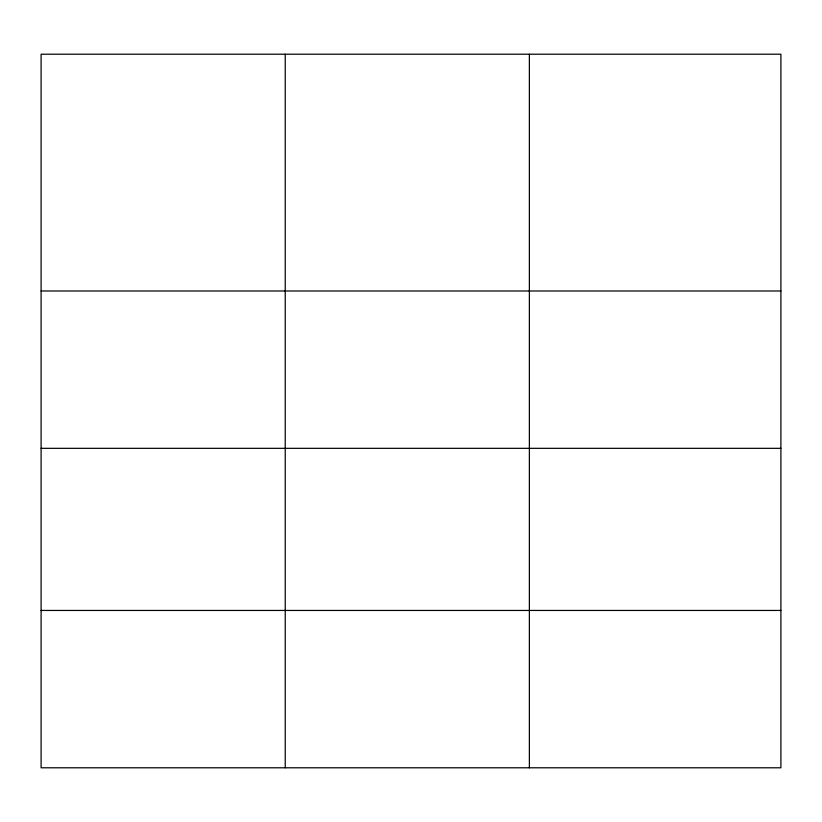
<?xml version="1.0" encoding="UTF-8"?>
<svg xmlns="http://www.w3.org/2000/svg" width="822" height="822" viewBox="0 0 822 822"><rect width="100%" height="100%" fill="white"/><g stroke="black" fill="none" stroke-linecap="round" stroke-linejoin="round"><path stroke-width="1.23" d="M780.9 448.329L780.9 54.211L41.1 54.211L41.1 767.789L780.9 767.789L780.9 448.329L41.1 448.329M41.1 290.988L780.9 290.988M41.1 610.448L780.9 610.448M529.368 54.211L529.368 767.789M285.234 54.211L285.234 767.789"/></g></svg>
